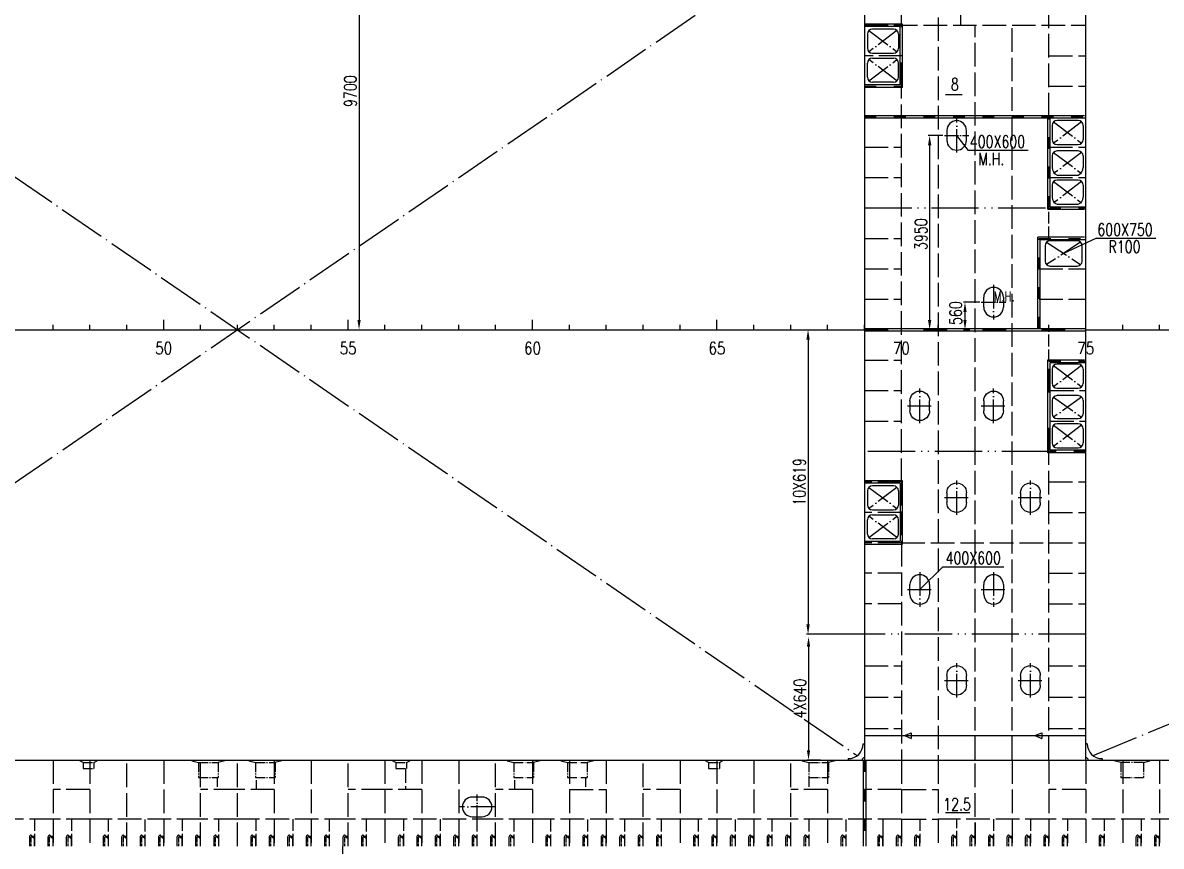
# Model space of a CAD drawing. Extents: x 373818 to 564480, y 322172 to 634257.
# Drawn here: x 457481 to 480630, y 468260 to 485000 of the extents above; entities that cross this region are included whole.
import ezdxf
from ezdxf.enums import TextEntityAlignment as Align

# ---------------------------------------------------------------- set-up
doc = ezdxf.new("R2010")
doc.units = 0
doc.header["$LTSCALE"] = 40
doc.header["$MEASUREMENT"] = 0
for name, pattern in [('ACAD_ISO02W100', [15, 12, -3]), ('ACAD_ISO03W100', [30, 12, -18]), ('ACAD_ISO04W100', [30.5, 24, -3, 0.5, -3]), ('ACAD_ISO05W100', [34, 24, -3, 0.5, -3, 0.5, -3])]:
    doc.linetypes.add(name, pattern=pattern)
doc.layers.get('0').update_dxf_attribs({"linetype": 'CONTINUOUS'})
doc.layers.get('DEFPOINTS').update_dxf_attribs({"linetype": 'CONTINUOUS'})
for name, color, linetype in [('C-CEN', 4, 'ACAD_ISO04W100'), ('C-CON', 4, 'CONTINUOUS'), ('C-DAS', 4, 'ACAD_ISO02W100'), ('FRAME', 7, 'CONTINUOUS'), ('Y-CON', 2, 'CONTINUOUS'), ('Y-DAS', 2, 'ACAD_ISO02W100'), ('Y-H', 2, 'ACAD_ISO03W100'), ('Y-PH', 2, 'ACAD_ISO05W100')]:
    doc.layers.add(name, color=color, linetype=linetype)
doc.styles.add('ROMANS', font='romans.shx', dxfattribs={"width": 0.75, "height": 250, "bigfont": 'hzdx.shx'})
doc.dimstyles.new('DM-100', dxfattribs={"dimscale": 0, "dimtxt": 250, "dimasz": 200, "dimexe": 30, "dimexo": 30, "dimgap": 50, "dimtad": 1, "dimdec": 0, "dimzin": 0, "dimdsep": 46, "dimtxsty": 'ROMANS', "dimcen": 0, "dimclrd": 1, "dimclre": 1, "dimclrt": 1, "dimadec": 0, "dimazin": 0, "dimtfac": 1, "dimtdec": 0, "dimtmove": 0, "dimatfit": 3, "dimfxl": 0, "dimtolj": 1, "dimtzin": 0, "dimarcsym": 0})

# ---------------------------------------------------------------- blocks, each defined once
blk = doc.blocks.new('*D27')
at = {"color": 1, "linetype": 'ByBlock', "transparency": 16777216}
for p, q in [((463751, 488460), (464349, 488460)), ((464319, 488260), (464319, 478960)), ((463751, 478760), (464349, 478760))]:
    blk.add_line(p, q, dxfattribs=at)
for points in [[(464286, 488260), (464353, 488260), (464319, 488460)], [(464286, 478960), (464353, 478960), (464319, 478760)]]:
    blk.add_solid(points, dxfattribs=at)
at = {"layer": 'DEFPOINTS', "color": 0, "linetype": 'ByBlock', "transparency": 16777216}
for p in [(463721, 488460), (463721, 478760), (464319, 478760)]:
    blk.add_point(p, dxfattribs=at)
at = {"color": 1, "linetype": 'ByBlock', "transparency": 16777216, "insert": (464144, 483610), "char_height": 250, "attachment_point": 5, "rotation": 90, "style": 'ROMANS'}
blk.add_mtext('\\A1;9700', dxfattribs=at)
blk = doc.blocks.new('A$C75882CA2')
at = {"layer": 'C-CON'}
for p, q in [((0, 57), (136, 114)), ((0, 57), (136, 0)), ((136, 0), (136, 114))]:
    blk.add_line(p, q, dxfattribs=at)
blk = doc.blocks.new('*D31')
at = {"color": 1, "linetype": 'ByBlock', "transparency": 16777216}
for p, q in [((476941, 479320), (476610, 479320)), ((476640, 479120), (476640, 478960)), ((476741, 478760), (476610, 478760))]:
    blk.add_line(p, q, dxfattribs=at)
for points in [[(476607, 479120), (476673, 479120), (476640, 479320)], [(476607, 478960), (476673, 478960), (476640, 478760)]]:
    blk.add_solid(points, dxfattribs=at)
at = {"layer": 'DEFPOINTS', "color": 0, "linetype": 'ByBlock', "transparency": 16777216}
for p in [(476971, 479320), (476640, 478760), (476771, 478760)]:
    blk.add_point(p, dxfattribs=at)
at = {"color": 1, "linetype": 'ByBlock', "transparency": 16777216, "insert": (476452, 479098), "char_height": 250, "attachment_point": 5, "rotation": 90, "style": 'ROMANS'}
blk.add_mtext('\\A1;560', dxfattribs=at)
blk = doc.blocks.new('*D32')
at = {"color": 1, "linetype": 'ByBlock', "transparency": 16777216}
for p, q in [((476191, 482710), (475891, 482710)), ((475921, 482510), (475921, 478960)), ((476141, 478760), (475891, 478760))]:
    blk.add_line(p, q, dxfattribs=at)
for points in [[(475888, 482510), (475955, 482510), (475921, 482710)], [(475888, 478960), (475955, 478960), (475921, 478760)]]:
    blk.add_solid(points, dxfattribs=at)
at = {"layer": 'DEFPOINTS', "color": 0, "linetype": 'ByBlock', "transparency": 16777216}
for p in [(476221, 482710), (475921, 478760), (476171, 478760)]:
    blk.add_point(p, dxfattribs=at)
at = {"color": 1, "linetype": 'ByBlock', "transparency": 16777216, "insert": (475746, 480702), "char_height": 250, "attachment_point": 5, "rotation": 90, "style": 'ROMANS'}
blk.add_mtext('\\A1;3950', dxfattribs=at)
blk = doc.blocks.new('*D34')
at = {"color": 1, "linetype": 'ByBlock', "transparency": 16777216}
for p, q in [((473458, 472316), (473458, 470210)), ((473699, 470010), (473428, 470010))]:
    blk.add_line(p, q, dxfattribs=at)
for points in [[(473425, 472316), (473492, 472316), (473458, 472516)], [(473425, 470210), (473492, 470210), (473458, 470010)]]:
    blk.add_solid(points, dxfattribs=at)
at = {"layer": 'DEFPOINTS', "color": 0, "linetype": 'ByBlock', "transparency": 16777216}
for p in [(473458, 472516), (473458, 470010), (473729, 470010)]:
    blk.add_point(p, dxfattribs=at)
at = {"color": 1, "linetype": 'ByBlock', "transparency": 16777216, "insert": (473283, 471263), "char_height": 250, "attachment_point": 5, "rotation": 90, "style": 'ROMANS'}
blk.add_mtext('\\A1;4X640', dxfattribs=at)
blk = doc.blocks.new('A$C63D31A94')
at = {"layer": 'C-CEN', "ltscale": 0.5}
for p, q in [((250, 700), (250, 0)), ((0, 350), (500, 350))]:
    blk.add_line(p, q, dxfattribs=at)
at = {"layer": 'C-CON'}
for p, q in [((50, 250), (50, 450)), ((450, 450), (450, 250))]:
    blk.add_line(p, q, dxfattribs=at)
for centre, start, end in [((250, 450), 0, 180), ((250, 250), 180, 0)]:
    blk.add_arc(centre, 200, start, end, dxfattribs=at)
blk = doc.blocks.new('A$C771200ED')
at = {"layer": 'C-CON', "linetype": 'ACAD_ISO05W100', "ltscale": 0.2}
for p, q in [((135, 350), (535, 350)), ((135, 50), (135, 350)), ((535, 50), (535, 350)), ((0, 12), (135, 50)), ((0, 12), (0, 0)), ((135, 50), (535, 50)), ((670, 12), (535, 50)), ((670, 12), (670, 0))]:
    blk.add_line(p, q, dxfattribs=at)
blk = doc.blocks.new('0')
for p, q in [((-330, -30), (-330, 0)), ((-30, -330), (0, -330))]:
    blk.add_line(p, q)
blk.add_arc((-330, -330), 300, 0, 90)

msp = doc.modelspace()

# ---------------------------------------------------------------- linework, layer by layer
for p, q in [((475371.41, 484975.36), (474596.41, 484975.36)), ((475371.41, 483687.36), (475371.41, 484975.36)), ((475321.41, 484925.36), (474596.41, 484925.36)), ((474656.41, 484770.36), (474656.41, 484481.36)), ((475186.41, 484870.36), (474756.41, 484870.36)), ((475286.41, 484770.36), (475286.41, 484481.36)), ((475321.41, 483737.36), (475321.41, 484925.36)), ((474756.41, 484381.36), (475186.41, 484381.36)), ((474756.41, 484281.36), (475186.41, 484281.36)), ((474656.41, 483892.36), (474656.41, 484181.36)), ((475286.41, 483892.36), (475286.41, 484181.36)), ((475321.41, 483737.36), (474596.41, 483737.36)), ((475371.41, 483687.36), (474596.41, 483687.36)), ((475186.41, 483792.36), (474756.41, 483792.36)), ((474596.41, 483118.36), (479071.41, 483118.36)), ((478321.41, 481211.36), (478321.41, 483118.36)), ((474596.41, 483068.36), (479096.41, 483068.36)), ((478371.41, 481261.36), (478371.41, 483068.36)), ((478411.41, 482913.36), (478411.41, 482624.36)), ((478941.41, 483013.36), (478511.41, 483013.36)), ((479041.41, 482913.36), (479041.41, 482624.36)), ((476271.41, 482810.36), (476271.41, 482610.36)), ((476713.29, 482402.76), (476471.41, 482710.36)), ((476671.41, 482610.36), (476671.41, 482810.36)), ((478511.41, 482524.36), (478941.41, 482524.36)), ((477926.6, 482402.76), (476713.29, 482402.76)), ((478411.41, 482294.36), (478411.41, 482060.36)), ((478941.41, 482394.36), (478511.41, 482394.36)), ((479041.41, 482294.36), (479041.41, 482060.36)), ((478511.41, 481905.36), (478941.41, 481905.36)), ((478941.41, 481800.36), (478511.41, 481800.36)), ((478411.41, 481700.36), (478411.41, 481455.36)), ((479041.41, 481700.36), (479041.41, 481455.36)), ((478511.41, 481311.36), (478941.41, 481311.36)), ((478321.41, 481211.36), (479071.41, 481211.36)), ((478371.41, 481261.36), (479096.41, 481261.36)), ((478121.41, 478785.36), (478121.41, 480642.36)), ((479071.41, 480642.36), (478121.41, 480642.36)), ((478171.41, 478785.36), (478171.41, 480592.36)), ((478171.41, 480592.36), (479096.41, 480592.36)), ((479314.7, 480619.46), (478646.41, 480311.36)), ((479314.7, 480619.46), (480518.15, 480619.46)), ((478271.41, 480467.36), (478271.41, 480155.36)), ((478921.41, 480567.36), (478371.41, 480567.36)), ((479021.41, 480155.36), (479021.41, 480467.36)), ((478371.41, 480055.36), (478921.41, 480055.36)), ((477021.41, 479220.36), (477021.41, 479420.36)), ((477421.41, 479420.36), (477421.41, 479220.36)), ((460346.41, 478760.36), (460346.41, 478960.36)), ((464096.41, 478760.36), (464096.41, 478960.36)), ((467846.41, 478760.36), (467846.41, 478960.36)), ((471596.41, 478760.36), (471596.41, 478960.36)), ((475346.41, 478760.36), (475346.41, 478960.36)), ((479096.41, 478760.36), (479096.41, 478960.36)), ((449096.41, 478760.36), (474596.41, 478760.36)), ((458096.41, 478760.36), (458096.41, 478860.36)), ((458846.41, 478760.36), (458846.41, 478860.36)), ((459596.41, 478760.36), (459596.41, 478860.36)), ((461096.41, 478760.36), (461096.41, 478860.36)), ((461846.41, 478760.36), (461846.41, 478860.36)), ((462596.41, 478760.36), (462596.41, 478860.36)), ((463346.41, 478760.36), (463346.41, 478860.36)), ((464846.41, 478760.36), (464846.41, 478860.36)), ((465596.41, 478760.36), (465596.41, 478860.36)), ((466346.41, 478760.36), (466346.41, 478860.36)), ((467096.41, 478760.36), (467096.41, 478860.36)), ((468596.41, 478760.36), (468596.41, 478860.36)), ((469346.41, 478760.36), (469346.41, 478860.36)), ((470096.41, 478760.36), (470096.41, 478860.36)), ((470846.41, 478760.36), (470846.41, 478860.36)), ((472346.41, 478760.36), (472346.41, 478860.36)), ((473096.41, 478760.36), (473096.41, 478860.36)), ((473846.41, 478760.36), (473846.41, 478860.36)), ((474596.41, 478760.36), (474596.41, 478860.36)), ((474596.41, 478785.36), (479096.41, 478785.36)), ((474596.41, 478735.36), (479096.41, 478735.36)), ((476096.41, 478760.36), (476096.41, 478860.36)), ((476846.41, 478760.36), (476846.41, 478860.36)), ((477596.41, 478760.36), (477596.41, 478860.36)), ((478346.41, 478760.36), (478346.41, 478860.36)), ((479096.41, 478760.36), (521096.41, 478760.36)), ((479846.41, 478760.36), (479846.41, 478860.36)), ((480596.41, 478760.36), (480596.41, 478860.36)), ((478321.41, 476259.36), (478321.41, 478144.92)), ((478321.41, 478144.92), (479071.41, 478144.92)), ((478371.41, 476309.36), (478371.41, 478094.92)), ((478371.41, 478094.92), (479096.41, 478094.92)), ((478941.41, 478061.36), (478511.41, 478061.36)), ((478411.41, 477961.36), (478411.41, 477671.8)), ((479041.41, 477961.36), (479041.41, 477671.8)), ((478511.41, 477571.8), (478941.41, 477571.8)), ((478941.41, 477420.36), (478511.41, 477420.36)), ((478411.41, 477320.36), (478411.41, 477053.36)), ((479041.41, 477320.36), (479041.41, 477053.36)), ((478511.41, 476953.36), (478941.41, 476953.36)), ((478411.41, 476748.36), (478411.41, 476459.36)), ((478941.41, 476848.36), (478511.41, 476848.36)), ((479041.41, 476748.36), (479041.41, 476459.36)), ((479096.41, 476259.36), (478321.41, 476259.36)), ((479096.41, 476309.36), (478371.41, 476309.36)), ((478511.41, 476359.36), (478941.41, 476359.36)), ((475371.41, 475690.36), (474596.41, 475690.36)), ((475321.41, 475640.36), (474596.41, 475640.36)), ((474656.41, 475485.36), (474656.41, 475196.36)), ((475186.41, 475585.36), (474756.41, 475585.36)), ((475286.41, 475485.36), (475286.41, 475196.36)), ((475321.41, 475640.36), (475321.41, 474452.36)), ((475371.41, 474402.36), (475371.41, 475690.36)), ((474756.41, 475096.36), (475186.41, 475096.36)), ((474656.41, 474607.36), (474656.41, 474896.36)), ((474756.41, 474996.36), (475186.41, 474996.36)), ((475286.41, 474607.36), (475286.41, 474896.36)), ((475321.41, 474452.36), (474596.41, 474452.36)), ((474596.41, 474402.36), (475371.41, 474402.36)), ((475186.41, 474507.36), (474756.41, 474507.36)), ((476192.81, 473941.96), (475721.41, 473479.86)), ((476192.81, 473941.96), (477432.05, 473941.96)), ((474571.41, 470010.36), (474571.41, 468260.36)), ((474621.41, 470010.36), (474621.41, 468260.36)), ((466821.41, 469260.36), (466621.41, 469260.36)), ((466621.41, 468860.36), (466821.41, 468860.36)), ((457616.41, 468442.28), (457616.41, 468260.36)), ((457991.41, 468442.28), (457991.41, 468260.36)), ((458366.41, 468442.28), (458366.41, 468260.36)), ((459116.41, 468442.28), (459116.41, 468260.36)), ((459491.41, 468442.28), (459491.41, 468260.36)), ((459866.41, 468442.28), (459866.41, 468260.36)), ((460241.41, 468442.28), (460241.41, 468260.36)), ((460616.41, 468442.28), (460616.41, 468260.36)), ((460991.41, 468442.28), (460991.41, 468260.36)), ((461366.41, 468442.28), (461366.41, 468260.36)), ((462116.41, 468442.28), (462116.41, 468260.36)), ((462491.41, 468442.28), (462491.41, 468260.36)), ((462866.41, 468442.28), (462866.41, 468260.36)), ((463241.41, 468442.28), (463241.41, 468260.36)), ((463616.41, 468442.28), (463616.41, 468260.36)), ((463991.41, 468442.28), (463991.41, 468260.36)), ((464366.41, 468442.28), (464366.41, 468260.36)), ((465116.41, 468442.28), (465116.41, 468260.36)), ((465491.41, 468442.28), (465491.41, 468260.36)), ((465866.41, 468442.28), (465866.41, 468260.36)), ((466241.41, 468442.28), (466241.41, 468260.36)), ((466616.41, 468442.28), (466616.41, 468260.36)), ((466991.41, 468442.28), (466991.41, 468260.36)), ((467366.41, 468442.28), (467366.41, 468260.36)), ((468116.41, 468442.28), (468116.41, 468260.36)), ((468491.41, 468442.28), (468491.41, 468260.36)), ((468866.41, 468442.28), (468866.41, 468260.36)), ((469241.41, 468442.28), (469241.41, 468260.36)), ((469616.41, 468442.28), (469616.41, 468260.36)), ((469991.41, 468442.28), (469991.41, 468260.36)), ((470366.41, 468442.28), (470366.41, 468260.36)), ((471116.41, 468442.28), (471116.41, 468260.36)), ((471491.41, 468442.28), (471491.41, 468260.36)), ((471866.41, 468442.28), (471866.41, 468260.36)), ((472241.41, 468442.28), (472241.41, 468260.36)), ((472616.41, 468442.28), (472616.41, 468260.36)), ((472991.41, 468442.28), (472991.41, 468260.36)), ((473366.41, 468442.28), (473366.41, 468260.36)), ((474116.41, 468442.28), (474116.41, 468260.36)), ((474866.41, 468442.28), (474866.41, 468260.36)), ((475241.41, 468442.28), (475241.41, 468260.36)), ((475616.41, 468442.28), (475616.41, 468260.36)), ((476366.41, 468442.28), (476366.41, 468260.36)), ((476741.41, 468442.28), (476741.41, 468260.36)), ((477116.41, 468442.28), (477116.41, 468260.36)), ((477491.41, 468442.28), (477491.41, 468260.36)), ((477866.41, 468442.28), (477866.41, 468260.36)), ((478241.41, 468442.28), (478241.41, 468260.36)), ((478616.41, 468442.28), (478616.41, 468260.36)), ((479366.41, 468442.28), (479366.41, 468260.36)), ((480116.41, 468442.28), (480116.41, 468260.36)), ((480491.41, 468442.28), (480491.41, 468260.36)), ((463985.71, 468260.36), (463985.71, 465311.36))]:
    msp.add_line(p, q)
at = {"color": 1, "linetype": 'ByBlock'}
for p, q in [((473449.16, 478560.36), (473449.16, 472770.36)), ((474591.41, 472570.36), (473419.16, 472570.36))]:
    msp.add_line(p, q, dxfattribs=at)
at = {"color": 1}
msp.add_line((474596.41, 470510.36), (479096.41, 470510.36), dxfattribs=at)
for centre, radius, start, end in [((474756.41, 484770.36), 100, 90, 180), ((475186.41, 484770.36), 100, 0, 90), ((474756.41, 484481.36), 100, 180, 270), ((474756.41, 484181.36), 100, 90, 180), ((475186.41, 484481.36), 100, 270, 360), ((475186.41, 484181.36), 100, 0, 90), ((474756.41, 483892.36), 100, 180, 270), ((475186.41, 483892.36), 100, 270, 0), ((476471.41, 482810.36), 200, 360, 180), ((478511.41, 482913.36), 100, 90, 180), ((478941.41, 482913.36), 100, 0, 90), ((476471.41, 482610.36), 200, 180, 360), ((478511.41, 482624.36), 100, 180, 270), ((478941.41, 482624.36), 100, 270, 360), ((478511.41, 482294.36), 100, 90, 180), ((478941.41, 482294.36), 100, 0, 90), ((478571.13, 482053.64), 159.86, 177.591909, 248.065174), ((478881.7, 482053.64), 159.86, 291.934826, 2.408091), ((478511.41, 481700.36), 100, 90, 180), ((478941.41, 481700.36), 100, 0, 90), ((478557.13, 481449.83), 145.82, 177.825778, 251.729885), ((478895.7, 481449.83), 145.82, 288.270115, 2.174222), ((478371.41, 480467.36), 100, 90, 180), ((478921.41, 480467.36), 100, 0, 90), ((478371.41, 480155.36), 100, 180, 270), ((478921.41, 480155.36), 100, 270, 0), ((477221.41, 479420.36), 200, 0, 180), ((477221.41, 479220.36), 200, 180, 0), ((478511.41, 477961.36), 100, 90, 180), ((478941.41, 477961.36), 100, 0, 90), ((478511.41, 477671.8), 100, 180, 270), ((478941.41, 477671.8), 100, 270, 360), ((478511.41, 477320.36), 100, 90, 180), ((478941.41, 477320.36), 100, 0, 90), ((478511.41, 477053.36), 100, 180, 270), ((478941.41, 477053.36), 100, 270, 360), ((478511.41, 476748.36), 100, 90, 180), ((478941.41, 476748.36), 100, 0, 90), ((478511.41, 476459.36), 100, 180, 270), ((478941.41, 476459.36), 100, 270, 360), ((474756.41, 475485.36), 100, 90, 180), ((475186.41, 475485.36), 100, 0, 90), ((474756.41, 475196.36), 100, 180, 270), ((475186.41, 475196.36), 100, 270, 0), ((474756.41, 474896.36), 100, 90, 180), ((475186.41, 474896.36), 100, 0, 90), ((474756.41, 474607.36), 100, 180, 270), ((475186.41, 474607.36), 100, 270, 0), ((474596.41, 470010.36), 50, 90, 180), ((479096.41, 470010.36), 50, 0, 90), ((466621.41, 469060.36), 200, 90, 270), ((466821.41, 469060.36), 200, 270, 90), ((457666.41, 468442.28), 50, 139.699506, 180), ((457647.35, 468458.45), 25, 4.378371, 139.699506), ((457671.41, 468435.36), 25, 90, 180), ((458041.41, 468442.28), 50, 139.699506, 180), ((458022.35, 468458.45), 25, 4.378371, 139.699506), ((458046.41, 468435.36), 25, 90, 180), ((458416.41, 468442.28), 50, 139.699506, 180), ((458397.35, 468458.45), 25, 4.378371, 139.699506), ((458421.41, 468435.36), 25, 90, 180), ((459166.41, 468442.28), 50, 139.699506, 180), ((459147.35, 468458.45), 25, 4.378371, 139.699506), ((459171.41, 468435.36), 25, 90, 180), ((459541.41, 468442.28), 50, 139.699506, 180), ((459522.35, 468458.45), 25, 4.378371, 139.699506), ((459546.41, 468435.36), 25, 90, 180), ((459916.41, 468442.28), 50, 139.699506, 180), ((459897.35, 468458.45), 25, 4.378371, 139.699506), ((459921.41, 468435.36), 25, 90, 180), ((460291.41, 468442.28), 50, 139.699506, 180), ((460272.35, 468458.45), 25, 4.378371, 139.699506), ((460296.41, 468435.36), 25, 90, 180), ((460666.41, 468442.28), 50, 139.699506, 180), ((460647.35, 468458.45), 25, 4.378371, 139.699506), ((460671.41, 468435.36), 25, 90, 180), ((461041.41, 468442.28), 50, 139.699506, 180), ((461022.35, 468458.45), 25, 4.378371, 139.699506), ((461046.41, 468435.36), 25, 90, 180), ((461416.41, 468442.28), 50, 139.699506, 180), ((461397.35, 468458.45), 25, 4.378371, 139.699506), ((461421.41, 468435.36), 25, 90, 180), ((462166.41, 468442.28), 50, 139.699506, 180), ((462147.35, 468458.45), 25, 4.378371, 139.699506), ((462171.41, 468435.36), 25, 90, 180), ((462541.41, 468442.28), 50, 139.699506, 180), ((462522.35, 468458.45), 25, 4.378371, 139.699506), ((462546.41, 468435.36), 25, 90, 180), ((462916.41, 468442.28), 50, 139.699506, 180), ((462897.35, 468458.45), 25, 4.378371, 139.699506), ((462921.41, 468435.36), 25, 90, 180), ((463291.41, 468442.28), 50, 139.699506, 180), ((463272.35, 468458.45), 25, 4.378371, 139.699506), ((463296.41, 468435.36), 25, 90, 180), ((463666.41, 468442.28), 50, 139.699506, 180), ((463647.35, 468458.45), 25, 4.378371, 139.699506), ((463671.41, 468435.36), 25, 90, 180), ((464041.41, 468442.28), 50, 139.699506, 180), ((464022.35, 468458.45), 25, 4.378371, 139.699506), ((464046.41, 468435.36), 25, 90, 180), ((464416.41, 468442.28), 50, 139.699506, 180), ((464397.35, 468458.45), 25, 4.378371, 139.699506), ((464421.41, 468435.36), 25, 90, 180), ((465166.41, 468442.28), 50, 139.699506, 180), ((465147.35, 468458.45), 25, 4.378371, 139.699506), ((465171.41, 468435.36), 25, 90, 180), ((465541.41, 468442.28), 50, 139.699506, 180), ((465522.35, 468458.45), 25, 4.378371, 139.699506), ((465546.41, 468435.36), 25, 90, 180), ((465916.41, 468442.28), 50, 139.699506, 180), ((465897.35, 468458.45), 25, 4.378371, 139.699506), ((465921.41, 468435.36), 25, 90, 180), ((466291.41, 468442.28), 50, 139.699506, 180), ((466272.35, 468458.45), 25, 4.378371, 139.699506), ((466296.41, 468435.36), 25, 90, 180), ((466666.41, 468442.28), 50, 139.699506, 180), ((466647.35, 468458.45), 25, 4.378371, 139.699506), ((466671.41, 468435.36), 25, 90, 180), ((467041.41, 468442.28), 50, 139.699506, 180), ((467022.35, 468458.45), 25, 4.378371, 139.699506), ((467046.41, 468435.36), 25, 90, 180), ((467416.41, 468442.28), 50, 139.699506, 180), ((467397.35, 468458.45), 25, 4.378371, 139.699506), ((467421.41, 468435.36), 25, 90, 180), ((468166.41, 468442.28), 50, 139.699506, 180), ((468147.35, 468458.45), 25, 4.378371, 139.699506), ((468171.41, 468435.36), 25, 90, 180), ((468541.41, 468442.28), 50, 139.699506, 180), ((468522.35, 468458.45), 25, 4.378371, 139.699506), ((468546.41, 468435.36), 25, 90, 180), ((468916.41, 468442.28), 50, 139.699506, 180), ((468897.35, 468458.45), 25, 4.378371, 139.699506), ((468921.41, 468435.36), 25, 90, 180), ((469291.41, 468442.28), 50, 139.699506, 180), ((469272.35, 468458.45), 25, 4.378371, 139.699506), ((469296.41, 468435.36), 25, 90, 180), ((469666.41, 468442.28), 50, 139.699506, 180), ((469647.35, 468458.45), 25, 4.378371, 139.699506), ((469671.41, 468435.36), 25, 90, 180), ((470041.41, 468442.28), 50, 139.699506, 180), ((470022.35, 468458.45), 25, 4.378371, 139.699506), ((470046.41, 468435.36), 25, 90, 180), ((470416.41, 468442.28), 50, 139.699506, 180), ((470397.35, 468458.45), 25, 4.378371, 139.699506), ((470421.41, 468435.36), 25, 90, 180), ((471166.41, 468442.28), 50, 139.699506, 180), ((471147.35, 468458.45), 25, 4.378371, 139.699506), ((471171.41, 468435.36), 25, 90, 180), ((471541.41, 468442.28), 50, 139.699506, 180), ((471522.35, 468458.45), 25, 4.378371, 139.699506), ((471546.41, 468435.36), 25, 90, 180), ((471916.41, 468442.28), 50, 139.699506, 180), ((471897.35, 468458.45), 25, 4.378371, 139.699506), ((471921.41, 468435.36), 25, 90, 180), ((472291.41, 468442.28), 50, 139.699506, 180), ((472272.35, 468458.45), 25, 4.378371, 139.699506), ((472296.41, 468435.36), 25, 90, 180), ((472666.41, 468442.28), 50, 139.699506, 180), ((472647.35, 468458.45), 25, 4.378371, 139.699506), ((472671.41, 468435.36), 25, 90, 180), ((473041.41, 468442.28), 50, 139.699506, 180), ((473022.35, 468458.45), 25, 4.378371, 139.699506), ((473046.41, 468435.36), 25, 90, 180), ((473416.41, 468442.28), 50, 139.699506, 180), ((473397.35, 468458.45), 25, 4.378371, 139.699506), ((473421.41, 468435.36), 25, 90, 180), ((474166.41, 468442.28), 50, 139.699506, 180), ((474147.35, 468458.45), 25, 4.378371, 139.699506), ((474171.41, 468435.36), 25, 90, 180), ((474916.41, 468442.28), 50, 139.699506, 180), ((474897.35, 468458.45), 25, 4.378371, 139.699506), ((474921.41, 468435.36), 25, 90, 180), ((475291.41, 468442.28), 50, 139.699506, 180), ((475272.35, 468458.45), 25, 4.378371, 139.699506), ((475296.41, 468435.36), 25, 90, 180), ((475666.41, 468442.28), 50, 139.699506, 180), ((475647.35, 468458.45), 25, 4.378371, 139.699506), ((475671.41, 468435.36), 25, 90, 180), ((476416.41, 468442.28), 50, 139.699506, 180), ((476397.35, 468458.45), 25, 4.378371, 139.699506), ((476421.41, 468435.36), 25, 90, 180), ((476791.41, 468442.28), 50, 139.699506, 180), ((476772.35, 468458.45), 25, 4.378371, 139.699506), ((476796.41, 468435.36), 25, 90, 180), ((477166.41, 468442.28), 50, 139.699506, 180), ((477147.35, 468458.45), 25, 4.378371, 139.699506), ((477171.41, 468435.36), 25, 90, 180), ((477541.41, 468442.28), 50, 139.699506, 180), ((477522.35, 468458.45), 25, 4.378371, 139.699506), ((477546.41, 468435.36), 25, 90, 180), ((477916.41, 468442.28), 50, 139.699506, 180), ((477897.35, 468458.45), 25, 4.378371, 139.699506), ((477921.41, 468435.36), 25, 90, 180), ((478291.41, 468442.28), 50, 139.699506, 180), ((478272.35, 468458.45), 25, 4.378371, 139.699506), ((478296.41, 468435.36), 25, 90, 180), ((478666.41, 468442.28), 50, 139.699506, 180), ((478647.35, 468458.45), 25, 4.378371, 139.699506), ((478671.41, 468435.36), 25, 90, 180), ((479416.41, 468442.28), 50, 139.699506, 180), ((479397.35, 468458.45), 25, 4.378371, 139.699506), ((479421.41, 468435.36), 25, 90, 180), ((480166.41, 468442.28), 50, 139.699506, 180), ((480147.35, 468458.45), 25, 4.378371, 139.699506), ((480171.41, 468435.36), 25, 90, 180), ((480541.41, 468442.28), 50, 139.699506, 180), ((480522.35, 468458.45), 25, 4.378371, 139.699506), ((480546.41, 468435.36), 25, 90, 180)]:
    msp.add_arc(centre, radius, start, end)
at = {"color": 1, "linetype": 'ByBlock'}
for points in [[(473415.83, 478560.36), (473482.49, 478560.36), (473449.16, 478760.36)], [(473415.83, 472770.36), (473482.49, 472770.36), (473449.16, 472570.36)]]:
    msp.add_solid(points, dxfattribs=at)
at = {"layer": 'C-CEN'}
for p, q in [((449234.28, 487422.49), (474458.54, 470098.23)), ((449242.14, 470103.62), (474450.69, 487417.09)), ((479243.94, 470102.24), (520948.89, 487418.48))]:
    msp.add_line(p, q, dxfattribs=at)
at = {"layer": 'C-CEN', "ltscale": 0.5}
for p, q in [((474685.7, 484841.07), (475257.12, 484410.65)), ((475257.12, 484841.07), (474685.7, 484410.65)), ((475257.12, 483821.65), (474685.7, 484252.07)), ((474685.7, 483821.65), (475257.12, 484252.07)), ((476471.41, 482360.36), (476471.41, 483060.36)), ((478440.7, 482984.07), (479012.12, 482553.65)), ((479012.12, 482984.07), (478440.7, 482553.65)), ((478440.7, 482365.07), (479012.12, 481934.65)), ((479012.12, 482365.07), (478440.7, 481934.65)), ((479012.12, 481771.07), (478440.7, 481340.65)), ((478440.7, 481771.07), (479012.12, 481340.65)), ((478992.12, 480538.07), (478300.7, 480084.65)), ((478300.7, 480538.07), (478992.12, 480084.65)), ((477221.41, 479670.36), (477221.41, 478970.36)), ((478440.7, 478032.07), (479012.12, 477601.09)), ((479012.12, 478032.07), (478440.7, 477601.09)), ((478440.7, 477391.07), (479012.12, 476982.65)), ((479012.12, 477391.07), (478440.7, 476982.65)), ((478440.7, 476819.07), (479012.12, 476388.65)), ((479012.12, 476819.07), (478440.7, 476388.65)), ((475257.12, 475556.07), (474685.7, 475125.65)), ((474685.7, 475556.07), (475257.12, 475125.65)), ((474685.7, 474536.65), (475257.12, 474967.07)), ((475257.12, 474536.65), (474685.7, 474967.07)), ((467071.41, 469060.36), (466371.41, 469060.36))]:
    msp.add_line(p, q, dxfattribs=at)
at = {"layer": 'C-CEN', "ltscale": 0.3}
for p, q in [((476221.41, 482710.36), (476721.41, 482710.36)), ((476971.41, 479320.36), (477471.41, 479320.36)), ((466721.41, 468810.36), (466721.41, 469310.36))]:
    msp.add_line(p, q, dxfattribs=at)
at = {"layer": 'C-CON'}
for p, q in [((476245.82, 483540.73), (476585.22, 483540.73)), ((476245.82, 468943.04), (476736.65, 468943.04))]:
    msp.add_line(p, q, dxfattribs=at)
at = {"layer": 'C-CON', "linetype": 'ACAD_ISO05W100', "ltscale": 0.2}
for p, q in [((458641.41, 470010.36), (458641.41, 469998.36)), ((458706.41, 469960.36), (458641.41, 469998.36)), ((458706.41, 469960.36), (458926.41, 469960.36)), ((458706.41, 469960.36), (458706.41, 469840.36)), ((458706.41, 469960.36), (458926.41, 469960.36)), ((458926.41, 469960.36), (458991.41, 469998.36)), ((458926.41, 469960.36), (458926.41, 469840.36)), ((458991.41, 470010.36), (458991.41, 469998.36)), ((465001.41, 470010.36), (465001.41, 469998.36)), ((465066.41, 469960.36), (465001.41, 469998.36)), ((465066.41, 469960.36), (465286.41, 469960.36)), ((465066.41, 469960.36), (465066.41, 469840.36)), ((465066.41, 469960.36), (465286.41, 469960.36)), ((465286.41, 469960.36), (465351.41, 469998.36)), ((465286.41, 469960.36), (465286.41, 469840.36)), ((465351.41, 470010.36), (465351.41, 469998.36)), ((471361.41, 470010.36), (471361.41, 469998.36)), ((471426.41, 469960.36), (471361.41, 469998.36)), ((471426.41, 469960.36), (471646.41, 469960.36)), ((471426.41, 469960.36), (471426.41, 469840.36)), ((471426.41, 469960.36), (471646.41, 469960.36)), ((471646.41, 469960.36), (471711.41, 469998.36)), ((471646.41, 469960.36), (471646.41, 469840.36)), ((471711.41, 470010.36), (471711.41, 469998.36)), ((473331.41, 469998.36), (473331.41, 470010.36)), ((473331.41, 469998.36), (473466.41, 469960.36)), ((473466.41, 469960.36), (473866.41, 469960.36)), ((473466.41, 469960.36), (473466.41, 469660.36)), ((474001.41, 469998.36), (473866.41, 469960.36)), ((473866.41, 469960.36), (473866.41, 469660.36)), ((474001.41, 469998.36), (474001.41, 470010.36)), ((479676.41, 469998.36), (479676.41, 470010.36)), ((479811.41, 469960.36), (479676.41, 469998.36)), ((479811.41, 469960.36), (479811.41, 469660.36)), ((480266.41, 469960.36), (479811.41, 469960.36)), ((480266.41, 469960.36), (480401.41, 469998.36)), ((480266.41, 469960.36), (480266.41, 469660.36)), ((480401.41, 469998.36), (480401.41, 470010.36)), ((458706.41, 469840.36), (458926.41, 469840.36)), ((465066.41, 469840.36), (465286.41, 469840.36)), ((471426.41, 469840.36), (471646.41, 469840.36)), ((473466.41, 469660.36), (473866.41, 469660.36)), ((479811.41, 469660.36), (480266.41, 469660.36))]:
    msp.add_line(p, q, dxfattribs=at)
at = {"layer": 'C-DAS'}
for p, q in [((475346.41, 484950.36), (475346.41, 487510.36)), ((476096.41, 487510.36), (476096.41, 470010.36)), ((478346.41, 483093.36), (478346.41, 487510.36)), ((476546.41, 485825.36), (476546.41, 484950.36)), ((476846.41, 476309.36), (476846.41, 484950.36)), ((477596.41, 470010.36), (477596.41, 484950.36)), ((475346.41, 476259.36), (475346.41, 483712.36)), ((475346.41, 475665.36), (475346.41, 476259.36)), ((476846.41, 470010.36), (476846.41, 476309.36)), ((478346.41, 470010.36), (478346.41, 476259.36)), ((475346.41, 474427.36), (475346.41, 470010.36)), ((458096.41, 470010.36), (458096.41, 468260.36)), ((459596.41, 468260.36), (459596.41, 470010.36)), ((460346.41, 470010.36), (460346.41, 468260.36)), ((461096.41, 468260.36), (461096.41, 470010.36)), ((462596.41, 470010.36), (462596.41, 468260.36)), ((463346.41, 470010.36), (463346.41, 468260.36)), ((464096.41, 468260.36), (464096.41, 470010.36)), ((465596.41, 470010.36), (465596.41, 468260.36)), ((466346.41, 470010.36), (466346.41, 468260.36)), ((467096.41, 468260.36), (467096.41, 470010.36)), ((468596.41, 470010.36), (468596.41, 468260.36)), ((469346.41, 470010.36), (469346.41, 468260.36)), ((470096.41, 468260.36), (470096.41, 470010.36)), ((471596.41, 470010.36), (471596.41, 468260.36)), ((472346.41, 470010.36), (472346.41, 468260.36)), ((473096.41, 468260.36), (473096.41, 470010.36)), ((475346.41, 470010.36), (475346.41, 468260.36)), ((476846.41, 468260.36), (476846.41, 470010.36)), ((477596.41, 470010.36), (477596.41, 468260.36)), ((478346.41, 470010.36), (478346.41, 468260.36)), ((480596.41, 470010.36), (480596.41, 468260.36)), ((462596.41, 469410.36), (461846.41, 469410.36)), ((465596.41, 469410.36), (464846.41, 469410.36)), ((468596.41, 469410.36), (469346.41, 469410.36)), ((458096.41, 468810.36), (455846.41, 468810.36)), ((461096.41, 468810.36), (458846.41, 468810.36)), ((464096.41, 468810.36), (461846.41, 468810.36)), ((467096.41, 468810.36), (464846.41, 468810.36)), ((470096.41, 468810.36), (467846.41, 468810.36)), ((473096.41, 468810.36), (470846.41, 468810.36)), ((475346.41, 468810.36), (473846.41, 468810.36)), ((478346.41, 468810.36), (476096.41, 468810.36)), ((482096.41, 468810.36), (479096.41, 468810.36)), ((476846.41, 468740.36), (476846.41, 468310.36))]:
    msp.add_line(p, q, dxfattribs=at)
at = {"layer": 'C-DAS', "ltscale": 0.2}
for p, q in [((457646.41, 468435.36), (457646.41, 468260.36)), ((458021.41, 468435.36), (458021.41, 468260.36)), ((458396.41, 468435.36), (458396.41, 468260.36)), ((459146.41, 468435.36), (459146.41, 468260.36)), ((459521.41, 468435.36), (459521.41, 468260.36)), ((459896.41, 468435.36), (459896.41, 468260.36)), ((460271.41, 468435.36), (460271.41, 468260.36)), ((460646.41, 468435.36), (460646.41, 468260.36)), ((461021.41, 468435.36), (461021.41, 468260.36)), ((461396.41, 468435.36), (461396.41, 468260.36)), ((462146.41, 468435.36), (462146.41, 468260.36)), ((462521.41, 468435.36), (462521.41, 468260.36)), ((462896.41, 468435.36), (462896.41, 468260.36)), ((463271.41, 468435.36), (463271.41, 468260.36)), ((463646.41, 468435.36), (463646.41, 468260.36)), ((464021.41, 468435.36), (464021.41, 468260.36)), ((464396.41, 468435.36), (464396.41, 468260.36)), ((465146.41, 468435.36), (465146.41, 468260.36)), ((465521.41, 468435.36), (465521.41, 468260.36)), ((465896.41, 468435.36), (465896.41, 468260.36)), ((466271.41, 468435.36), (466271.41, 468260.36)), ((466646.41, 468435.36), (466646.41, 468260.36)), ((467021.41, 468435.36), (467021.41, 468260.36)), ((467396.41, 468435.36), (467396.41, 468260.36)), ((468146.41, 468435.36), (468146.41, 468260.36)), ((468521.41, 468435.36), (468521.41, 468260.36)), ((468896.41, 468435.36), (468896.41, 468260.36)), ((469271.41, 468435.36), (469271.41, 468260.36)), ((469646.41, 468435.36), (469646.41, 468260.36)), ((470021.41, 468435.36), (470021.41, 468260.36)), ((470396.41, 468435.36), (470396.41, 468260.36)), ((471146.41, 468435.36), (471146.41, 468260.36)), ((471521.41, 468435.36), (471521.41, 468260.36)), ((471896.41, 468435.36), (471896.41, 468260.36)), ((472271.41, 468435.36), (472271.41, 468260.36)), ((472646.41, 468435.36), (472646.41, 468260.36)), ((473021.41, 468435.36), (473021.41, 468260.36)), ((473396.41, 468435.36), (473396.41, 468260.36)), ((474146.41, 468435.36), (474146.41, 468260.36)), ((474896.41, 468435.36), (474896.41, 468260.36)), ((475271.41, 468435.36), (475271.41, 468260.36)), ((475646.41, 468435.36), (475646.41, 468260.36)), ((476396.41, 468435.36), (476396.41, 468260.36)), ((476771.41, 468435.36), (476771.41, 468260.36)), ((477146.41, 468435.36), (477146.41, 468260.36)), ((477521.41, 468435.36), (477521.41, 468260.36)), ((477896.41, 468435.36), (477896.41, 468260.36)), ((478271.41, 468435.36), (478271.41, 468260.36)), ((478646.41, 468435.36), (478646.41, 468260.36)), ((479396.41, 468435.36), (479396.41, 468260.36)), ((480146.41, 468435.36), (480146.41, 468260.36)), ((480521.41, 468435.36), (480521.41, 468260.36))]:
    msp.add_line(p, q, dxfattribs=at)
at = {"layer": 'DEFPOINTS', "color": 0, "linetype": 'ByBlock'}
for p in [(473449.16, 472570.36), (474621.41, 472570.36)]:
    msp.add_point(p, dxfattribs=at)
at = {"layer": 'Y-CON'}
for p, q in [((474596.41, 487510.36), (474596.41, 470010.36)), ((479096.41, 470010.36), (479096.41, 487510.36)), ((449096.41, 470010.36), (521096.41, 470010.36))]:
    msp.add_line(p, q, dxfattribs=at)
for points in [[(457721.41, 468260.36), (457721.41, 468460.36), (457671.41, 468460.36), (457721.41, 468420.36)], [(458096.41, 468260.36), (458096.41, 468460.36), (458046.41, 468460.36), (458096.41, 468420.36)], [(458471.41, 468260.36), (458471.41, 468460.36), (458421.41, 468460.36), (458471.41, 468420.36)], [(459221.41, 468260.36), (459221.41, 468460.36), (459171.41, 468460.36), (459221.41, 468420.36)], [(459596.41, 468260.36), (459596.41, 468460.36), (459546.41, 468460.36), (459596.41, 468420.36)], [(459971.41, 468260.36), (459971.41, 468460.36), (459921.41, 468460.36), (459971.41, 468420.36)], [(460346.41, 468260.36), (460346.41, 468460.36), (460296.41, 468460.36), (460346.41, 468420.36)], [(460721.41, 468260.36), (460721.41, 468460.36), (460671.41, 468460.36), (460721.41, 468420.36)], [(461096.41, 468260.36), (461096.41, 468460.36), (461046.41, 468460.36), (461096.41, 468420.36)], [(461471.41, 468260.36), (461471.41, 468460.36), (461421.41, 468460.36), (461471.41, 468420.36)], [(462221.41, 468260.36), (462221.41, 468460.36), (462171.41, 468460.36), (462221.41, 468420.36)], [(462596.41, 468260.36), (462596.41, 468460.36), (462546.41, 468460.36), (462596.41, 468420.36)], [(462971.41, 468260.36), (462971.41, 468460.36), (462921.41, 468460.36), (462971.41, 468420.36)], [(463346.41, 468260.36), (463346.41, 468460.36), (463296.41, 468460.36), (463346.41, 468420.36)], [(463721.41, 468260.36), (463721.41, 468460.36), (463671.41, 468460.36), (463721.41, 468420.36)], [(464096.41, 468260.36), (464096.41, 468460.36), (464046.41, 468460.36), (464096.41, 468420.36)], [(464471.41, 468260.36), (464471.41, 468460.36), (464421.41, 468460.36), (464471.41, 468420.36)], [(465221.41, 468260.36), (465221.41, 468460.36), (465171.41, 468460.36), (465221.41, 468420.36)], [(465596.41, 468260.36), (465596.41, 468460.36), (465546.41, 468460.36), (465596.41, 468420.36)], [(465971.41, 468260.36), (465971.41, 468460.36), (465921.41, 468460.36), (465971.41, 468420.36)], [(466346.41, 468260.36), (466346.41, 468460.36), (466296.41, 468460.36), (466346.41, 468420.36)], [(466721.41, 468260.36), (466721.41, 468460.36), (466671.41, 468460.36), (466721.41, 468420.36)], [(467096.41, 468260.36), (467096.41, 468460.36), (467046.41, 468460.36), (467096.41, 468420.36)], [(467471.41, 468260.36), (467471.41, 468460.36), (467421.41, 468460.36), (467471.41, 468420.36)], [(468221.41, 468260.36), (468221.41, 468460.36), (468171.41, 468460.36), (468221.41, 468420.36)], [(468596.41, 468260.36), (468596.41, 468460.36), (468546.41, 468460.36), (468596.41, 468420.36)], [(468971.41, 468260.36), (468971.41, 468460.36), (468921.41, 468460.36), (468971.41, 468420.36)], [(469346.41, 468260.36), (469346.41, 468460.36), (469296.41, 468460.36), (469346.41, 468420.36)], [(469721.41, 468260.36), (469721.41, 468460.36), (469671.41, 468460.36), (469721.41, 468420.36)], [(470096.41, 468260.36), (470096.41, 468460.36), (470046.41, 468460.36), (470096.41, 468420.36)], [(470471.41, 468260.36), (470471.41, 468460.36), (470421.41, 468460.36), (470471.41, 468420.36)], [(471221.41, 468260.36), (471221.41, 468460.36), (471171.41, 468460.36), (471221.41, 468420.36)], [(471596.41, 468260.36), (471596.41, 468460.36), (471546.41, 468460.36), (471596.41, 468420.36)], [(471971.41, 468260.36), (471971.41, 468460.36), (471921.41, 468460.36), (471971.41, 468420.36)], [(472346.41, 468260.36), (472346.41, 468460.36), (472296.41, 468460.36), (472346.41, 468420.36)], [(472721.41, 468260.36), (472721.41, 468460.36), (472671.41, 468460.36), (472721.41, 468420.36)], [(473096.41, 468260.36), (473096.41, 468460.36), (473046.41, 468460.36), (473096.41, 468420.36)], [(473471.41, 468260.36), (473471.41, 468460.36), (473421.41, 468460.36), (473471.41, 468420.36)], [(474221.41, 468260.36), (474221.41, 468460.36), (474171.41, 468460.36), (474221.41, 468420.36)], [(474971.41, 468260.36), (474971.41, 468460.36), (474921.41, 468460.36), (474971.41, 468420.36)], [(475346.41, 468260.36), (475346.41, 468460.36), (475296.41, 468460.36), (475346.41, 468420.36)], [(475721.41, 468260.36), (475721.41, 468460.36), (475671.41, 468460.36), (475721.41, 468420.36)], [(476471.41, 468260.36), (476471.41, 468460.36), (476421.41, 468460.36), (476471.41, 468420.36)], [(476846.41, 468260.36), (476846.41, 468460.36), (476796.41, 468460.36), (476846.41, 468420.36)], [(477221.41, 468260.36), (477221.41, 468460.36), (477171.41, 468460.36), (477221.41, 468420.36)], [(477596.41, 468260.36), (477596.41, 468460.36), (477546.41, 468460.36), (477596.41, 468420.36)], [(477971.41, 468260.36), (477971.41, 468460.36), (477921.41, 468460.36), (477971.41, 468420.36)], [(478346.41, 468260.36), (478346.41, 468460.36), (478296.41, 468460.36), (478346.41, 468420.36)], [(478721.41, 468260.36), (478721.41, 468460.36), (478671.41, 468460.36), (478721.41, 468420.36)], [(479471.41, 468260.36), (479471.41, 468460.36), (479421.41, 468460.36), (479471.41, 468420.36)], [(480221.41, 468260.36), (480221.41, 468460.36), (480171.41, 468460.36), (480221.41, 468420.36)], [(480596.41, 468260.36), (480596.41, 468460.36), (480546.41, 468460.36), (480596.41, 468420.36)]]:
    msp.add_lwpolyline(points, dxfattribs=at)
at = {"layer": 'Y-DAS'}
for p, q in [((474596.41, 484950.36), (479096.41, 484950.36)), ((475371.41, 484331.36), (474596.41, 484331.36)), ((478346.41, 484331.36), (479096.41, 484331.36)), ((478346.41, 483712.36), (479096.41, 483712.36)), ((474596.41, 482474.36), (475346.41, 482474.36)), ((478346.41, 482474.36), (479096.41, 482474.36)), ((474596.41, 481855.36), (475346.41, 481855.36)), ((478346.41, 481855.36), (479096.41, 481855.36)), ((474596.41, 480617.36), (475346.41, 480617.36)), ((474596.41, 479998.36), (475346.41, 479998.36)), ((478146.41, 479998.36), (479096.41, 479998.36)), ((474596.41, 479379.36), (475346.41, 479379.36)), ((478146.41, 479379.36), (479096.41, 479379.36)), ((474596.41, 478141.36), (475346.41, 478141.36)), ((474596.41, 477521.8), (475346.41, 477521.8)), ((478371.41, 477521.8), (479096.41, 477521.8)), ((474596.41, 476903.36), (475346.41, 476903.36)), ((478371.41, 476903.36), (479096.41, 476903.36)), ((475346.41, 475665.36), (474596.41, 475665.36)), ((475346.41, 475665.36), (475346.41, 475665.36)), ((475346.41, 475665.36), (475346.41, 474427.36)), ((478346.41, 475665.36), (479096.41, 475665.36)), ((475346.41, 475046.36), (474596.41, 475046.36)), ((478346.41, 475046.36), (479096.41, 475046.36)), ((475346.41, 474427.36), (474596.41, 474427.36)), ((475346.41, 474427.36), (479096.41, 474427.36)), ((475346.41, 473808.36), (474596.41, 473808.36)), ((478346.41, 473808.36), (479096.41, 473808.36)), ((475346.41, 473189.36), (474596.41, 473189.36)), ((478346.41, 473189.36), (479096.41, 473189.36)), ((474596.41, 471930.36), (475346.41, 471930.36)), ((478346.41, 471930.36), (479096.41, 471930.36)), ((474596.41, 471290.36), (475346.41, 471290.36)), ((478346.41, 471290.36), (479096.41, 471290.36)), ((474596.41, 470650.36), (475346.41, 470650.36)), ((478346.41, 470650.36), (479096.41, 470650.36)), ((458846.41, 470010.36), (458846.41, 468260.36)), ((461846.41, 468260.36), (461846.41, 470010.36)), ((464846.41, 470010.36), (464846.41, 468260.36)), ((467846.41, 470010.36), (467846.41, 468260.36)), ((470846.41, 470010.36), (470846.41, 468260.36)), ((473846.41, 470010.36), (473846.41, 468260.36)), ((476096.41, 470010.36), (476096.41, 468260.36)), ((479096.41, 470010.36), (479096.41, 468260.36)), ((479846.41, 470010.36), (479846.41, 468260.36)), ((458846.41, 469410.36), (458096.41, 469410.36)), ((461846.41, 469410.36), (461096.41, 469410.36)), ((464846.41, 469410.36), (464096.41, 469410.36)), ((467846.41, 469410.36), (467096.41, 469410.36)), ((470846.41, 469410.36), (470096.41, 469410.36)), ((473846.41, 469410.36), (473096.41, 469410.36)), ((475346.41, 469410.36), (474596.41, 469410.36)), ((475371.41, 469410.36), (476096.41, 469410.36)), ((479096.41, 469410.36), (478346.41, 469410.36)), ((458846.41, 468810.36), (458096.41, 468810.36)), ((461846.41, 468810.36), (461096.41, 468810.36)), ((464846.41, 468810.36), (464096.41, 468810.36)), ((467846.41, 468810.36), (467096.41, 468810.36)), ((470846.41, 468810.36), (470096.41, 468810.36)), ((473846.41, 468810.36), (473096.41, 468810.36)), ((475371.41, 468810.36), (476096.41, 468810.36)), ((479096.41, 468810.36), (478346.41, 468810.36))]:
    msp.add_line(p, q, dxfattribs=at)
at = {"layer": 'Y-DAS', "ltscale": 0.5}
for p, q in [((478346.41, 480617.36), (478346.41, 481236.36)), ((478346.41, 478119.92), (478346.41, 478760.36)), ((457721.41, 468810.36), (457721.41, 468260.36)), ((458471.41, 468810.36), (458471.41, 468260.36)), ((459221.41, 468260.36), (459221.41, 468810.36)), ((459971.41, 468260.36), (459971.41, 468810.36)), ((460721.41, 468810.36), (460721.41, 468260.36)), ((461471.41, 468260.36), (461471.41, 468810.36)), ((462221.41, 468810.36), (462221.41, 468260.36)), ((462971.41, 468810.36), (462971.41, 468260.36)), ((463721.41, 468260.36), (463721.41, 468810.36)), ((464471.41, 468260.36), (464471.41, 468810.36)), ((465221.41, 468810.36), (465221.41, 468260.36)), ((465971.41, 468810.36), (465971.41, 468260.36)), ((466721.41, 468260.36), (466721.41, 468810.36)), ((467471.41, 468260.36), (467471.41, 468810.36)), ((468221.41, 468260.36), (468221.41, 468810.36)), ((468971.41, 468260.36), (468971.41, 468810.36)), ((469721.41, 468260.36), (469721.41, 468810.36)), ((470471.41, 468260.36), (470471.41, 468810.36)), ((471221.41, 468260.36), (471221.41, 468810.36)), ((471971.41, 468260.36), (471971.41, 468810.36)), ((472721.41, 468260.36), (472721.41, 468810.36)), ((473471.41, 468260.36), (473471.41, 468810.36)), ((474221.41, 468260.36), (474221.41, 468810.36)), ((475721.41, 468810.36), (475721.41, 468330.36)), ((476471.41, 468330.36), (476471.41, 468810.36)), ((477221.41, 468810.36), (477221.41, 468260.36)), ((477971.41, 468810.36), (477971.41, 468330.36)), ((478721.41, 468810.36), (478721.41, 468330.36)), ((479471.41, 468810.36), (479471.41, 468330.36)), ((480221.41, 468810.36), (480221.41, 468330.36)), ((474971.41, 468740.36), (474971.41, 468260.36))]:
    msp.add_line(p, q, dxfattribs=at)
at = {"layer": 'Y-DAS', "ltscale": 0.6}
for p, q in [((465261.41, 469840.36), (465261.41, 469410.36)), ((476096.41, 469860.36), (476096.41, 469860.36))]:
    msp.add_line(p, q, dxfattribs=at)
at = {"layer": 'Y-DAS', "ltscale": 0.4}
for p, q in [((461436.41, 469660.36), (461436.41, 469410.44)), ((462236.41, 469410.44), (462236.41, 469660.36)), ((467486.41, 469410.44), (467486.41, 469660.36)), ((468922.86, 469660.36), (468922.86, 469410.44)), ((473466.41, 469660.36), (473466.41, 469410.44))]:
    msp.add_line(p, q, dxfattribs=at)
at = {"layer": 'Y-DAS', "ltscale": 0.25}
msp.add_line((474971.41, 468810.36), (474971.41, 468330.36), dxfattribs=at)
at = {"layer": 'Y-H'}
for p, q in [((475346.41, 483712.36), (475346.41, 484950.36)), ((474596.41, 478760.36), (479096.41, 478760.36)), ((475346.41, 478785.36), (475346.41, 478785.36)), ((478346.41, 476284.36), (478346.41, 478119.92))]:
    msp.add_line(p, q, dxfattribs=at)
at = {"layer": 'Y-H', "ltscale": 0.5}
for p, q in [((474596.41, 483712.36), (475346.41, 483712.36)), ((474596.41, 483093.36), (479096.41, 483093.36)), ((478346.41, 481236.36), (478346.41, 483093.36)), ((478346.41, 481236.36), (479096.41, 481236.36)), ((478146.41, 478785.36), (478146.41, 480617.36)), ((478146.41, 480617.36), (479096.41, 480617.36)), ((478346.41, 478119.92), (479096.41, 478119.92)), ((479096.41, 476284.36), (478346.41, 476284.36)), ((474596.41, 470010.36), (474596.41, 468260.36))]:
    msp.add_line(p, q, dxfattribs=at)
at = {"layer": 'Y-PH'}
for p, q in [((474596.41, 481236.36), (478346.41, 481236.36)), ((478346.41, 476284.36), (474596.41, 476284.36)), ((479096.41, 472570.36), (474596.41, 472570.36))]:
    msp.add_line(p, q, dxfattribs=at)

# ---------------------------------------------------------------- block references
for p, rotation in [((474596.41, 470010.36), 270), ((479096.41, 470010.36), 180)]:
    msp.add_blockref('0', p, dxfattribs=dict(rotation=rotation))
at = {"xscale": -1}
for p, rotation in [((460921.41, 470010.36), 180), ((460921.41, 470010.36), 180.0000000000089), ((462081.41, 470010.36), 180), ((462081.41, 470010.36), 180.0000000000089), ((467331.41, 470010.36), 180), ((467331.41, 470010.36), 180.0000000000089), ((468421.41, 470010.36), 180), ((468421.41, 470010.36), 180.0000000000089)]:
    msp.add_blockref('A$C771200ED', p, dxfattribs=dict(at, rotation=rotation))
at = {"layer": 'C-CON', "xscale": -1}
for name, p, rotation in [('A$C63D31A94', (475471.41, 477562.86), 179.9999999999666), ('A$C63D31A94', (476971.41, 477562.86), 179.9999999999666), ('A$C63D31A94', (476221.41, 475696.36), 179.9999999999666), ('A$C63D31A94', (477721.41, 475696.36), 179.9999999999666), ('A$C63D31A94', (476221.41, 471982.36), 179.9999999999666), ('A$C63D31A94', (477721.41, 471982.36), 179.9999999999666), ('A$C75882CA2', (475407.01, 470567.6), 180), ('A$C75882CA2', (478063.36, 470567.6), 180)]:
    msp.add_blockref(name, p, dxfattribs=dict(at, rotation=rotation))
at = {"layer": 'C-CON', "rotation": 3.341327214911871e-11}
for p in [(475471.41, 473129.86), (476971.41, 473129.86)]:
    msp.add_blockref('A$C63D31A94', p, dxfattribs=at)

# ---------------------------------------------------------------- texts
at = {"char_height": 250, "style": 'ROMANS'}
for s, insert, width, attachment_point in [('8', (476353.95, 483874.93), 4189.5335, 1), ('600X750', (479893.8, 480795.8), 0.6, 5), ('400X600', (476807.7, 474118.31), 0.6, 5), ('12.5', (476196.93, 469238.49), 4189.5335, 1)]:
    msp.add_mtext(s, dxfattribs=dict(at, insert=insert, width=width, attachment_point=attachment_point))
at = {"attachment_point": 5, "style": 'ROMANS'}
for s, insert, char_height in [('400X600', (477300.59, 482581.72), 250), ('M.H.', (477175.44, 482233.81), 250), ('R100', (479884.36, 480447.32), 250), ('M.H.', (477439.23, 479436.95), 200)]:
    msp.add_mtext(s, dxfattribs=dict(at, insert=insert, char_height=char_height))
at = {"color": 1, "linetype": 'ByBlock', "insert": (473274.16, 475665.36), "char_height": 250, "attachment_point": 5, "rotation": 90, "style": 'ROMANS'}
msp.add_mtext('\\A1;10X619', dxfattribs=at)
at = {"layer": 'FRAME', "style": 'ROMANS', "width": 0.8}
for s, p in [('50', (460346.41, 478385.36)), ('55', (464096.41, 478385.36)), ('60', (467846.41, 478385.36)), ('65', (471596.41, 478385.36)), ('70', (475346.41, 478385.36)), ('75', (479096.41, 478385.36))]:
    msp.add_text(s, height=250, dxfattribs=at).set_placement(p, align=Align.MIDDLE)

# ---------------------------------------------------------------- dimensions: what is measured, and where the dimension line sits
dim = msp.add_linear_dim(base=(464319.42, 478760.36), p1=(463721.41, 488460.36), p2=(463721.41, 478760.36), angle=90, dimstyle='DM-100', override={"dimscale": 1, "dimtmove": 1})
dim.commit()
dim.dimension.update_dxf_attribs({"geometry": '*D27', "text_midpoint": (464144.42, 483610.36)})
for base, p1, p2, angle, picture, middle in [((475921.28, 478760.36), (476221.41, 482710.36), (476171.41, 478760.36), 90, '*D32', (475746.28, 480702.36)), ((476639.92, 478760.36), (476971.41, 479320.36), (476771.41, 478760.36), 270, '*D31', (476452.2, 479097.69))]:
    dim = msp.add_linear_dim(base=base, p1=p1, p2=p2, angle=angle, dimstyle='DM-100', override={"dimscale": 1, "dimtmove": 1})
    dim.commit()
    dim.dimension.update_dxf_attribs({"geometry": picture, "text_midpoint": middle, "dimtype": 160})
dim = msp.add_linear_dim(base=(473458.3, 470010.36), p1=(473458.3, 472515.5), p2=(473729.06, 470010.36), angle=90, text='4X640', dimstyle='DM-100', override={"dimscale": 1, "dimtmove": 1})
dim.commit()
dim.dimension.update_dxf_attribs({"geometry": '*D34', "text_midpoint": (473283.3, 471262.93)})

doc.saveas('drawing.dxf')
